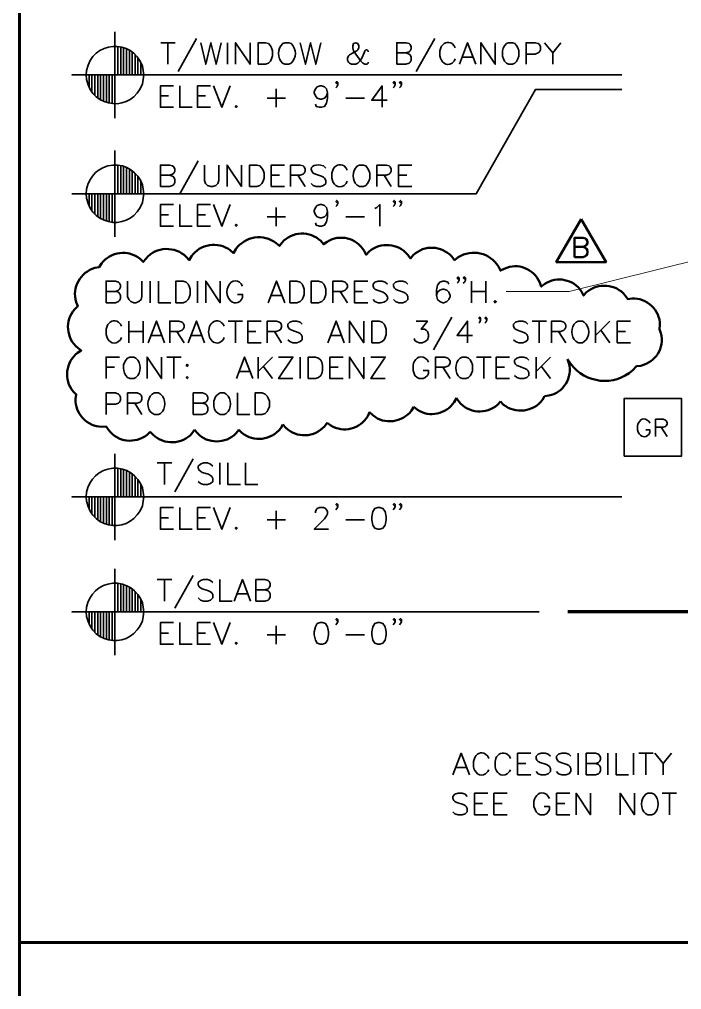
# Model space of a CAD drawing. Header units: inches. Extents: x 5 to 516, y -193 to 129.
# Drawn here: x 12.89 to 24.41, y -71.85 to -54.98 of the extents above; entities that cross this region are included whole.
import ezdxf

# ---------------------------------------------------------------- set-up
doc = ezdxf.new("R2010")
doc.units = ezdxf.units.IN
doc.header["$MEASUREMENT"] = 0
doc.layers.add('PDF4_Geometry', color=7, linetype='Continuous')

msp = doc.modelspace()

# ---------------------------------------------------------------- linework, layer by layer
at = {"layer": 'PDF4_Geometry', "lineweight": 60}
for points in [[(147.8887598, -127.2829903), (147.8887598, -37.2829831), (12.888749, -37.2829831), (12.888749, -127.2829903)], [(12.8887456, -71.0329858), (139.8887557, -71.0329858)]]:
    msp.add_lwpolyline(points, dxfattribs=at)
at = {"layer": 'PDF4_Geometry', "lineweight": 35}
for points in [[(14.5520758, -55.1996512), (14.5520758, -56.7029846)], [(15.9720791, -55.3163166), (15.6520791, -55.8896499)], [(20.1154171, -55.3163166), (19.7954171, -55.8896499)], [(14.6020839, -55.9496513), (14.6020839, -55.4529846)], [(14.6520785, -55.9496513), (14.6520785, -55.4629846)], [(14.7020866, -55.9496513), (14.7020866, -55.4729846)], [(14.7520812, -55.9496513), (14.7520812, -55.4929846)], [(15.3487474, -55.3896469), (15.5987474, -55.3896469)], [(15.4720791, -55.3896469), (15.4720791, -55.7629803)], [(16.0454163, -55.3896469), (16.132083, -55.7629803), (16.222083, -55.3896469), (16.312083, -55.7629803), (16.402083, -55.3896469)], [(16.5087545, -55.3896469), (16.5087545, -55.7629803)], [(16.6520787, -55.7629787), (16.6520787, -55.3896453), (16.9020787, -55.7629787), (16.9020787, -55.3896453)], [(17.6154213, -55.4063136), (17.5787546, -55.3896469), (17.5087546, -55.3896469), (17.4720879, -55.4063136), (17.4387546, -55.4429803)], [(17.7754104, -55.3896469), (17.8654105, -55.7629803), (17.9554105, -55.3896469), (18.0454105, -55.7629803), (18.1354105, -55.3896469)], [(18.95541, -55.5496472), (18.95541, -55.5329805), (18.9387433, -55.5129805), (18.9187433, -55.5129805), (18.9020767, -55.5329805), (18.88541, -55.5663139), (18.8487433, -55.6563139), (18.8120767, -55.7096472), (18.77541, -55.7463139), (18.7420767, -55.7629806), (18.6687433, -55.7629806), (18.63541, -55.7463139), (18.61541, -55.7296472), (18.5987433, -55.6929805), (18.5987433, -55.6563139), (18.61541, -55.6196472), (18.63541, -55.6029805), (18.7587433, -55.5329805), (18.77541, -55.5129805), (18.79541, -55.4796472), (18.79541, -55.4429805), (18.77541, -55.4063139), (18.7420767, -55.3896472), (18.70541, -55.4063139), (18.6887433, -55.4429805), (18.6887433, -55.4796472), (18.70541, -55.5329805), (18.7420767, -55.5863139), (18.8287433, -55.7096472), (18.86541, -55.7463139), (18.9020767, -55.7629806), (18.9387433, -55.7629806), (18.95541, -55.7463139), (18.95541, -55.7296472)], [(19.45541, -55.7629787), (19.45541, -55.3896453), (19.6154101, -55.3896453), (19.6687434, -55.406312), (19.6887434, -55.4229786), (19.7054101, -55.4596453), (19.7054101, -55.496312), (19.6887434, -55.5329786), (19.6687434, -55.5496453), (19.6154101, -55.566312), (19.45541, -55.566312)], [(20.2220795, -55.4796467), (20.2054128, -55.53298), (20.2054128, -55.6196467)], [(20.4720795, -55.4796467), (20.4554128, -55.44298), (20.4187462, -55.4063133)], [(20.5454166, -55.7629787), (20.68875, -55.3896453), (20.82875, -55.7629787)], [(20.9187484, -55.7629787), (20.9187484, -55.3896453), (21.1687484, -55.7629787), (21.1687484, -55.3896453)], [(21.5087457, -55.4063136), (21.472079, -55.3896469), (21.402079, -55.3896469), (21.3654124, -55.4063136), (21.3287457, -55.4429803)], [(21.7054102, -55.7629787), (21.7054102, -55.3896453), (21.8654102, -55.3896453), (21.9187436, -55.406312), (21.9387436, -55.4229786), (21.9554102, -55.4596453), (21.9554102, -55.5129786), (21.9387436, -55.5496453), (21.9187436, -55.566312), (21.8654102, -55.586312), (21.7054102, -55.586312)], [(22.0254108, -55.3896469), (22.1687441, -55.5663136), (22.1687441, -55.7629803)], [(22.3120862, -55.3896469), (22.1687528, -55.5663136)], [(14.8020758, -55.9496513), (14.8020758, -55.5196513)], [(14.8520839, -55.9496513), (14.8520839, -55.5496513)], [(14.9020785, -55.9496513), (14.9020785, -55.5929846)], [(14.9520867, -55.9496513), (14.9520867, -55.6496513)], [(19.6154171, -55.5663166), (19.6687504, -55.5863166), (19.6887504, -55.6029833), (19.7054171, -55.6396499), (19.7054171, -55.6929833), (19.6887504, -55.7296499), (19.6687504, -55.7463166), (19.6154171, -55.7629833), (19.4554171, -55.7629833)], [(20.5987478, -55.6396469), (20.7754145, -55.6396469)], [(15.0020812, -55.9496513), (15.0020812, -55.7329846)], [(15.0287425, -55.796318), (15.0454091, -55.8729846), (15.0520758, -55.9496513), (15.0454091, -56.0296513), (15.0287425, -56.106318)], [(17.5087546, -55.7629803), (17.5787546, -55.7629803), (17.6154213, -55.7463136)], [(20.4187462, -55.7463133), (20.4554128, -55.7096467), (20.4720795, -55.67298)], [(21.402079, -55.7629803), (21.472079, -55.7629803), (21.5087457, -55.7463136)], [(23.3720762, -55.9496513), (13.8020757, -55.9496513), (15.3020758, -55.9496513)], [(14.0587425, -56.0296513), (14.0520757, -55.9496513), (14.0587425, -55.8729846)], [(14.0520757, -55.9496513), (14.0520757, -55.946318)], [(14.1020839, -55.9496513), (14.1020839, -56.1696513)], [(14.1520785, -55.9496513), (14.1520785, -56.2529847)], [(14.2020866, -55.9496513), (14.2020866, -56.3096513)], [(14.2520812, -55.9496513), (14.2520812, -56.3529847)], [(14.3020758, -55.9496513), (14.3020758, -56.3829847)], [(14.3520839, -55.9496513), (14.3520839, -56.4096513)], [(14.4020785, -55.9496513), (14.4020785, -56.4296513)], [(14.4520866, -55.9496513), (14.4520866, -56.4396513)], [(14.5020812, -55.9496513), (14.5020812, -56.4496513)], [(15.0520758, -55.9496513), (15.0520758, -55.946318)], [(15.5720878, -56.5129787), (15.3420878, -56.5129787), (15.3420878, -56.1396453), (15.5720878, -56.1396453)], [(15.6787442, -56.139647), (15.6787442, -56.5129803), (15.8954108, -56.5129803)], [(16.215412, -56.5129787), (15.9854119, -56.5129787), (15.9854119, -56.1396453), (16.215412, -56.1396453)], [(16.2687507, -56.139647), (16.4120841, -56.5129803), (16.5554174, -56.139647)], [(18.2520815, -56.2629787), (18.2354148, -56.316312), (18.1987482, -56.3529787), (18.1454148, -56.3696454), (18.1254148, -56.3696454), (18.0720815, -56.3529787), (18.0387481, -56.316312), (18.0187481, -56.2629787), (18.0187481, -56.246312), (18.0387481, -56.1929787), (18.0720815, -56.156312), (18.1254148, -56.1396453), (18.1454148, -56.1396453), (18.1987482, -56.156312), (18.2354148, -56.1929787), (18.2520815, -56.2629787), (18.2520815, -56.3529787), (18.2354148, -56.4429787), (18.1987482, -56.496312), (18.1454148, -56.5129787), (18.1087481, -56.5129787), (18.0554148, -56.496312), (18.0387481, -56.4596454)], [(18.4287444, -56.0863158), (18.4120777, -56.1029825), (18.395411, -56.0863158), (18.4120777, -56.0663158), (18.4287444, -56.0863158), (18.4287444, -56.1196491), (18.4120777, -56.1563158), (18.395411, -56.1729825)], [(19.1987504, -56.5129803), (19.1987504, -56.139647), (19.0187504, -56.389647), (19.2887504, -56.389647)], [(19.4287445, -56.0863158), (19.4120778, -56.1029825), (19.3954111, -56.0863158), (19.4120778, -56.0663158), (19.4287445, -56.0863158), (19.4287445, -56.1196491), (19.4120778, -56.1563158), (19.3954111, -56.1729825)], [(19.5387434, -56.0863158), (19.5187434, -56.1029825), (19.5020767, -56.0863158), (19.5187434, -56.0663158), (19.5387434, -56.0863158), (19.5387434, -56.1196491), (19.5187434, -56.1563158), (19.5020767, -56.1729825)], [(23.372077, -56.2029811), (21.8720769, -56.2029811), (20.8387436, -58.0163146), (13.8020765, -58.0163146)], [(15.3420878, -56.3163166), (15.4820878, -56.3163166)], [(15.9854119, -56.3163166), (16.1254119, -56.3163166)], [(17.3587437, -56.1929781), (17.3587437, -56.5129782)], [(17.1987502, -56.3529852), (17.5187503, -56.3529852)], [(18.5720821, -56.3529852), (18.8954154, -56.3529852)], [(14.5520758, -57.2663154), (14.5520758, -58.7663155)], [(14.6020839, -58.0163154), (14.6020839, -57.5163154)], [(15.3420878, -57.8896471), (15.3420878, -57.5163138), (15.5020878, -57.5163138), (15.5554211, -57.5329804), (15.5754211, -57.5496471), (15.5920878, -57.5863138), (15.5920878, -57.6229804), (15.5754211, -57.6596471), (15.5554211, -57.6763138), (15.5020878, -57.6929804), (15.3420878, -57.6929804)], [(16.0020813, -57.4429782), (15.6820813, -58.0163116)], [(16.1087436, -57.5163154), (16.1087436, -57.7829821), (16.1287437, -57.8363154), (16.162077, -57.8729821), (16.2187437, -57.8896487), (16.252077, -57.8896487), (16.3054103, -57.8729821), (16.342077, -57.8363154), (16.3587437, -57.7829821), (16.3587437, -57.5163154)], [(16.5020814, -57.8896471), (16.5020814, -57.5163138), (16.7520814, -57.8896471), (16.7520814, -57.5163138)], [(17.5020874, -57.8896471), (17.2720874, -57.8896471), (17.2720874, -57.5163138), (17.5020874, -57.5163138)], [(17.6087438, -57.8896471), (17.6087438, -57.5163138), (17.7720771, -57.5163138), (17.8254105, -57.5329804), (17.8420771, -57.5496471), (17.8587438, -57.5863138), (17.8587438, -57.6229804), (17.8420771, -57.6596471), (17.8254105, -57.6763138), (17.7720771, -57.6929804), (17.6087438, -57.6929804)], [(18.2187427, -57.5696465), (18.1820761, -57.5329799), (18.1287427, -57.5163132)], [(18.9154127, -57.532982), (18.878746, -57.5163154), (18.8054127, -57.5163154), (18.7720794, -57.532982), (18.7354127, -57.5696487)], [(19.1087439, -57.8896471), (19.1087439, -57.5163138), (19.2720772, -57.5163138), (19.3254106, -57.5329804), (19.3420772, -57.5496471), (19.3587439, -57.5863138), (19.3587439, -57.6229804), (19.3420772, -57.6596471), (19.3254106, -57.6763138), (19.2720772, -57.6929804), (19.1087439, -57.6929804)], [(19.7187456, -57.8896471), (19.4854122, -57.8896471), (19.4854122, -57.5163138), (19.7187456, -57.5163138)], [(14.6520785, -58.0163154), (14.6520785, -57.5263154)], [(14.7020866, -58.0163154), (14.7020866, -57.5396487)], [(14.7520812, -58.0163154), (14.7520812, -57.5563154)], [(14.8020758, -58.0163154), (14.8020758, -57.5829821)], [(14.8520839, -58.0163154), (14.8520839, -57.6163154)], [(14.9020785, -58.0163154), (14.9020785, -57.6596487)], [(18.002076, -57.6596466), (18.0387427, -57.6763132), (18.1454094, -57.7129799), (18.1820761, -57.7296466), (18.1987427, -57.7463132), (18.2187427, -57.7829799), (18.2187427, -57.8363132), (18.1820761, -57.8729799), (18.1287427, -57.8896466), (18.0554094, -57.8896466), (18.002076, -57.8729799), (17.9687427, -57.8363132)], [(14.9520867, -58.0163154), (14.9520867, -57.7163154)], [(15.0020812, -58.0163154), (15.0020812, -57.7963154)], [(15.5020813, -57.6929783), (15.5554146, -57.7129783), (15.5754146, -57.7296449), (15.5920813, -57.7663116), (15.5920813, -57.8196449), (15.5754146, -57.8563116), (15.5554146, -57.8729783), (15.5020813, -57.8896449), (15.3420813, -57.8896449)], [(17.2720874, -57.6929783), (17.4154207, -57.6929783)], [(17.7354121, -57.6929783), (17.8587454, -57.8896449)], [(18.5387547, -57.8729818), (18.5754214, -57.8363151), (18.592088, -57.7996485)], [(19.2354122, -57.6929783), (19.3587455, -57.8896449)], [(19.4854122, -57.6929783), (19.6287456, -57.6929783)], [(13.8020757, -58.0163154), (15.3020758, -58.0163154)], [(14.0520757, -58.0163154), (14.0520757, -58.0129821)], [(14.1020839, -58.0163154), (14.1020839, -58.2329821)], [(14.1520785, -58.0163154), (14.1520785, -58.3163154)], [(14.2020866, -58.0163154), (14.2020866, -58.3729821)], [(14.2520812, -58.0163154), (14.2520812, -58.4163155)], [(14.3020758, -58.0163154), (14.3020758, -58.4496488)], [(14.3520839, -58.0163154), (14.3520839, -58.4729821)], [(14.4020785, -58.0163154), (14.4020785, -58.4929821)], [(14.4520866, -58.0163154), (14.4520866, -58.5063155)], [(14.5020812, -58.0163154), (14.5020812, -58.5129821)], [(15.0520758, -58.0163154), (15.0520758, -58.0129821)], [(18.8054127, -57.8896487), (18.878746, -57.8896487), (18.9154127, -57.8729821)], [(18.4287444, -58.1496501), (18.4120777, -58.1663168), (18.395411, -58.1496501), (18.4120777, -58.1329835), (18.4287444, -58.1496501), (18.4287444, -58.1863168), (18.4120777, -58.2196501), (18.395411, -58.2396501)], [(19.4287445, -58.1496501), (19.4120778, -58.1663168), (19.3954111, -58.1496501), (19.4120778, -58.1329835), (19.4287445, -58.1496501), (19.4287445, -58.1863168), (19.4120778, -58.2196501), (19.3954111, -58.2396501)], [(19.5387434, -58.1496501), (19.5187434, -58.1663168), (19.5020767, -58.1496501), (19.5187434, -58.1329835), (19.5387434, -58.1496501), (19.5387434, -58.1863168), (19.5187434, -58.2196501), (19.5020767, -58.2396501)], [(15.5720878, -58.5796496), (15.3420878, -58.5796496), (15.3420878, -58.2029829), (15.5720878, -58.2029829)], [(15.6787442, -58.2029813), (15.6787442, -58.579648), (15.8954108, -58.579648)], [(16.215412, -58.5796496), (15.9854119, -58.5796496), (15.9854119, -58.2029829), (16.215412, -58.2029829)], [(16.2687507, -58.2029813), (16.4120841, -58.579648), (16.5554174, -58.2029813)], [(17.3587437, -58.2563125), (17.3587437, -58.5796458)], [(18.2520815, -58.326313), (18.2354148, -58.3829797), (18.1987482, -58.416313), (18.1454148, -58.436313), (18.1254148, -58.436313), (18.0720815, -58.416313), (18.0387481, -58.3829797), (18.0187481, -58.326313), (18.0187481, -58.3096463), (18.0387481, -58.256313), (18.0720815, -58.2196463), (18.1254148, -58.2029797), (18.1454148, -58.2029797), (18.1987482, -58.2196463), (18.2354148, -58.256313), (18.2520815, -58.326313), (18.2520815, -58.416313), (18.2354148, -58.506313), (18.1987482, -58.5596464), (18.1454148, -58.5796464), (18.1087481, -58.5796464), (18.0554148, -58.5596464), (18.0387481, -58.5229797)], [(19.0720821, -58.2729818), (19.1087488, -58.2563152), (19.1620821, -58.2029818), (19.1620821, -58.5796485)], [(15.3420878, -58.3829808), (15.4820878, -58.3829808)], [(15.9854119, -58.3829808), (16.1254119, -58.3829808)], [(17.1987502, -58.4163127), (17.5187503, -58.4163127)], [(18.5720821, -58.4163127), (18.8954154, -58.4163127)], [(14.3987554, -59.9096465), (14.3987554, -59.5329798), (14.5587555, -59.5329798), (14.6120888, -59.5529798), (14.6287555, -59.5696464), (14.6487555, -59.6063131), (14.6487555, -59.6396464), (14.6287555, -59.6763131), (14.6120888, -59.6929798), (14.5587555, -59.7129798), (14.3987554, -59.7129798)], [(14.7720872, -59.5329849), (14.7720872, -59.8029849), (14.7920872, -59.8563183), (14.8254205, -59.8896516), (14.8787539, -59.9096516), (14.9154205, -59.9096516), (14.9687539, -59.8896516), (15.0054205, -59.8563183), (15.0220872, -59.8029849), (15.0220872, -59.5329849)], [(15.1654113, -59.5329849), (15.1654113, -59.9096516)], [(15.308749, -59.5329849), (15.308749, -59.9096516), (15.5220824, -59.9096516)], [(15.9887485, -59.5329849), (15.9887485, -59.9096516)], [(16.1320862, -59.9096465), (16.1320862, -59.5329798), (16.3820862, -59.9096465), (16.3820862, -59.5329798)], [(17.2187427, -59.9096465), (17.362076, -59.5329798), (17.5054093, -59.9096465)], [(18.345411, -59.9096465), (18.345411, -59.5329798), (18.5054111, -59.5329798), (18.5587444, -59.5529798), (18.5754111, -59.5696464), (18.5954111, -59.6063131), (18.5954111, -59.6396464), (18.5754111, -59.6763131), (18.5587444, -59.6929798), (18.5054111, -59.7129798), (18.345411, -59.7129798)], [(18.9520761, -59.9096465), (18.7187428, -59.9096465), (18.7187428, -59.5329798), (18.9520761, -59.5329798)], [(19.2920799, -59.5863161), (19.2554133, -59.5529828), (19.2020799, -59.5329828), (19.1320799, -59.5329828), (19.0754133, -59.5529828), (19.0420799, -59.5863161), (19.0420799, -59.6229828), (19.0587466, -59.6596494), (19.0754133, -59.6763161), (19.1120799, -59.6929828), (19.2187466, -59.7296494)], [(19.6487559, -59.5863161), (19.6120892, -59.5529828), (19.5587559, -59.5329828), (19.4887559, -59.5329828), (19.4354225, -59.5529828), (19.3987558, -59.5863161), (19.3987558, -59.6229828), (19.4154225, -59.6596494), (19.4354225, -59.6763161), (19.4687559, -59.6929828), (19.5754225, -59.7296494), (19.6120892, -59.7496494), (19.6320892, -59.7663161), (19.6487559, -59.8029828), (19.6487559, -59.8563161), (19.6120892, -59.8896494), (19.5587559, -59.9096494), (19.4887559, -59.9096494), (19.4354225, -59.8896494), (19.3987558, -59.8563161)], [(20.3620806, -59.5863161), (20.3454139, -59.5529828), (20.2920806, -59.5329828), (20.2554139, -59.5329828), (20.2020806, -59.5529828), (20.1654139, -59.6063161), (20.1487472, -59.6929828), (20.1487472, -59.7829828), (20.1654139, -59.8563161), (20.2020806, -59.8896494), (20.2554139, -59.9096494), (20.2720806, -59.9096494), (20.3254139, -59.8896494), (20.3620806, -59.8563161), (20.3820806, -59.8029828), (20.3820806, -59.7829828), (20.3620806, -59.7296494), (20.3254139, -59.6929828), (20.2720806, -59.6763161), (20.2554139, -59.6763161), (20.2020806, -59.6929828), (20.1654139, -59.7296494), (20.1487472, -59.7829828)], [(20.54208, -59.479647), (20.52208, -59.499647), (20.5054134, -59.479647), (20.52208, -59.4629803), (20.54208, -59.479647), (20.54208, -59.5163136), (20.52208, -59.5529803), (20.5054134, -59.569647)], [(20.6487559, -59.479647), (20.6320893, -59.499647), (20.6120893, -59.479647), (20.6320893, -59.4629803), (20.6487559, -59.479647), (20.6487559, -59.5163136), (20.6320893, -59.5529803), (20.6120893, -59.569647)], [(20.7554183, -59.5329849), (20.7554183, -59.9096516)], [(21.0054183, -59.5329849), (21.0054183, -59.9096516)], [(14.558749, -59.7129844), (14.6120823, -59.7296511), (14.628749, -59.7496511), (14.648749, -59.7829844), (14.648749, -59.8363177), (14.628749, -59.8729844), (14.6120823, -59.8896511), (14.558749, -59.9096511), (14.3987489, -59.9096511)], [(16.7554207, -59.8563112), (16.7720873, -59.8196446), (16.7720873, -59.7663112), (16.6854207, -59.7663112)], [(17.2720874, -59.7829849), (17.4520874, -59.7829849)], [(18.4687428, -59.7129844), (18.5954094, -59.9096511)], [(18.7187428, -59.7129844), (18.8620761, -59.7129844)], [(19.1320799, -59.9096494), (19.0754133, -59.8896494), (19.0420799, -59.8563161)], [(20.7554183, -59.7129844), (21.0054183, -59.7129844)], [(20.4154117, -60.1596465), (20.0954117, -60.7296465)], [(20.9154118, -60.1763159), (20.8987451, -60.1929825), (20.8820784, -60.1763159), (20.8987451, -60.1596492), (20.9154118, -60.1763159), (20.9154118, -60.2129825), (20.8987451, -60.2496492), (20.8820784, -60.2663159)], [(21.0220877, -60.1763159), (21.005421, -60.1929825), (20.9887543, -60.1763159), (21.005421, -60.1596492), (21.0220877, -60.1763159), (21.0220877, -60.2129825), (21.005421, -60.2496492), (20.9887543, -60.2663159)], [(14.4154113, -60.3196468), (14.3987446, -60.3729801), (14.3987446, -60.4629801)], [(14.6654113, -60.3196468), (14.6487446, -60.2829801), (14.6120779, -60.2496468)], [(14.7920796, -60.229647), (14.7920796, -60.6063137)], [(15.0420796, -60.229647), (15.0420796, -60.6063137)], [(15.1287495, -60.6063154), (15.2720829, -60.2296487), (15.4154162, -60.6063154)], [(15.5054179, -60.6063154), (15.5054179, -60.2296487), (15.6654179, -60.2296487), (15.7187512, -60.2496487), (15.7387512, -60.2663153), (15.7554179, -60.302982), (15.7554179, -60.3363153), (15.7387512, -60.372982), (15.7187512, -60.3896487), (15.6654179, -60.4096487), (15.5054179, -60.4096487)], [(15.8254184, -60.6063154), (15.9687518, -60.2296487), (16.1120851, -60.6063154)], [(16.5220873, -60.229647), (16.7720873, -60.229647)], [(16.6487556, -60.229647), (16.6487556, -60.6063137)], [(17.0954136, -60.6063154), (16.8620803, -60.6063154), (16.8620803, -60.2296487), (17.0954136, -60.2296487)], [(17.2020868, -60.6063154), (17.2020868, -60.2296487), (17.3620868, -60.2296487), (17.4154202, -60.2496487), (17.4354202, -60.2663153), (17.4520869, -60.302982), (17.4520869, -60.3363153), (17.4354202, -60.372982), (17.4154202, -60.3896487), (17.3620868, -60.4096487), (17.2020868, -60.4096487)], [(17.8087492, -60.282985), (17.7720825, -60.2496516), (17.7187492, -60.2296516), (17.6487492, -60.2296516), (17.5954159, -60.2496516), (17.5587492, -60.282985), (17.5587492, -60.3196517), (17.5754159, -60.3563183), (17.5954159, -60.372985), (17.6320825, -60.3896517), (17.7387492, -60.4263183), (17.7720825, -60.442985), (17.7920825, -60.462985), (17.8087492, -60.4996517), (17.8087492, -60.552985), (17.7720825, -60.5863183), (17.7187492, -60.6063183), (17.6487492, -60.6063183), (17.5954159, -60.5863183), (17.5587492, -60.552985)], [(18.2554181, -60.6063154), (18.3987514, -60.2296487), (18.5420848, -60.6063154)], [(18.6320864, -60.6063154), (18.6320864, -60.2296487), (18.8820864, -60.6063154), (18.8820864, -60.2296487)], [(19.79208, -60.229647), (19.9887467, -60.229647), (19.88208, -60.3729804), (19.9354133, -60.3729804), (19.9687467, -60.389647), (19.9887467, -60.409647), (20.0054133, -60.4629804), (20.0054133, -60.4996471), (19.9887467, -60.5529804), (19.95208, -60.5863137), (19.8987467, -60.6063137), (19.8454133, -60.6063137), (19.79208, -60.5863137), (19.77208, -60.5696471), (19.7554133, -60.5329804)], [(20.6854177, -60.6063137), (20.6854177, -60.229647), (20.5054177, -60.4796471), (20.7720844, -60.4796471)], [(21.738749, -60.282985), (21.7020823, -60.2496516), (21.648749, -60.2296516), (21.578749, -60.2296516), (21.5220823, -60.2496516), (21.488749, -60.282985), (21.488749, -60.3196517), (21.5054156, -60.3563183), (21.5220823, -60.372985), (21.558749, -60.3896517), (21.6654156, -60.4263183), (21.7020823, -60.442985), (21.718749, -60.462985), (21.738749, -60.4996517), (21.738749, -60.552985), (21.7020823, -60.5863183), (21.648749, -60.6063183), (21.578749, -60.6063183), (21.5220823, -60.5863183), (21.488749, -60.552985)], [(21.8087495, -60.229647), (22.0587496, -60.229647)], [(21.9354178, -60.229647), (21.9354178, -60.6063137)], [(22.1487561, -60.6063154), (22.1487561, -60.2296487), (22.3087561, -60.2296487), (22.3620894, -60.2496487), (22.3820894, -60.2663153), (22.3987561, -60.302982), (22.3987561, -60.3363153), (22.3820894, -60.372982), (22.3620894, -60.3896487), (22.3087561, -60.4096487), (22.1487561, -60.4096487)], [(22.7187474, -60.249647), (22.6854141, -60.229647), (22.6120808, -60.229647), (22.5787474, -60.249647), (22.5420808, -60.2829804)], [(22.9154119, -60.229647), (22.9154119, -60.6063137)], [(23.165412, -60.229647), (22.9154119, -60.4796471)], [(23.5220803, -60.6063154), (23.2920803, -60.6063154), (23.2920803, -60.2296487), (23.5220803, -60.2296487)], [(14.6120779, -60.5863135), (14.6487446, -60.5529801), (14.6654113, -60.5163135)], [(14.7920796, -60.4096465), (15.0420796, -60.4096465)], [(15.1854173, -60.4796471), (15.362084, -60.4796471)], [(15.6287496, -60.4096465), (15.7554163, -60.6063132)], [(15.8820862, -60.4796471), (16.0587529, -60.4796471)], [(16.8620803, -60.4096465), (17.0054136, -60.4096465)], [(17.3254186, -60.4096465), (17.4520852, -60.6063132)], [(18.3087493, -60.4796471), (18.4887493, -60.4796471)], [(22.2720878, -60.4096465), (22.3987545, -60.6063132)], [(23.0054185, -60.3896473), (23.1654185, -60.606314)], [(23.2920803, -60.4096465), (23.4354136, -60.4096465)], [(22.6120808, -60.6063137), (22.6854141, -60.6063137), (22.7187474, -60.5863137)], [(14.3987554, -61.2296471), (14.3987554, -60.8563137), (14.6287555, -60.8563137)], [(14.9154156, -60.872982), (14.878749, -60.8563154), (14.808749, -60.8563154), (14.7720823, -60.872982), (14.738749, -60.9096487)], [(15.1120802, -61.2296471), (15.1120802, -60.8563137), (15.3620802, -61.2296471), (15.3620802, -60.8563137)], [(15.4520867, -60.8563154), (15.7020867, -60.8563154)], [(15.5754184, -60.8563154), (15.5754184, -61.2296487)], [(16.6654114, -61.2296471), (16.8087448, -60.8563137), (16.9520781, -61.2296471)], [(17.0420798, -60.8563154), (17.0420798, -61.2296487)], [(17.2920798, -60.8563154), (17.0420798, -61.1063154)], [(17.6487557, -61.2296471), (17.3987557, -61.2296471), (17.6487557, -60.8563137), (17.3987557, -60.8563137)], [(17.7720874, -60.8563154), (17.7720874, -61.2296487)], [(18.5220799, -61.2296471), (18.2920799, -61.2296471), (18.2920799, -60.8563137), (18.5220799, -60.8563137)], [(18.6320864, -61.2296471), (18.6320864, -60.8563137), (18.8820864, -61.2296471), (18.8820864, -60.8563137)], [(19.2554182, -61.2296471), (19.0054181, -61.2296471), (19.2554182, -60.8563137), (19.0054181, -60.8563137)], [(20.0054182, -60.9429785), (19.9887516, -60.9096452), (19.9520849, -60.8729785)], [(20.1320865, -61.2296471), (20.1320865, -60.8563137), (20.2920865, -60.8563137), (20.3454199, -60.8729804), (20.3620865, -60.8896471), (20.3820865, -60.9263138), (20.3820865, -60.9629804), (20.3620865, -60.9996471), (20.3454199, -61.0163138), (20.2920865, -61.0329804), (20.1320865, -61.0329804)], [(20.7020779, -60.872982), (20.6654112, -60.8563154), (20.5954112, -60.8563154), (20.5587445, -60.872982), (20.5220779, -60.9096487)], [(20.8454112, -60.8563154), (21.0954113, -60.8563154)], [(20.968743, -60.8563154), (20.968743, -61.2296487)], [(21.4154178, -61.2296471), (21.1854178, -61.2296471), (21.1854178, -60.8563137), (21.4154178, -60.8563137)], [(21.7554184, -60.9096465), (21.7187517, -60.8729799), (21.6654184, -60.8563132), (21.5954184, -60.8563132), (21.542085, -60.8729799), (21.5054183, -60.9096465), (21.5054183, -60.9429799), (21.522085, -60.9796466), (21.542085, -60.9996466), (21.5787517, -61.0163132), (21.6854184, -61.0529799), (21.7187517, -61.0696466), (21.7387517, -61.0863132), (21.7554184, -61.1229799), (21.7554184, -61.1763132), (21.7187517, -61.2129799), (21.6654184, -61.2296466), (21.5954184, -61.2296466), (21.542085, -61.2129799), (21.5054183, -61.1763132)], [(21.8820867, -60.8563154), (21.8820867, -61.2296487)], [(22.1320867, -60.8563154), (21.8820867, -61.1063154)], [(14.3987554, -61.032985), (14.5420888, -61.032985)], [(17.1320863, -61.0163157), (17.2920863, -61.229649)], [(18.2920799, -61.032985), (18.4354132, -61.032985)], [(19.7387515, -60.9996452), (19.7387515, -61.0863119), (19.7554182, -61.1396452), (19.7720849, -61.1763119), (19.8087515, -61.2129785), (19.8454182, -61.2296452), (19.9154182, -61.2296452), (19.9520849, -61.2129785), (19.9887516, -61.1763119), (20.0054182, -61.1396452), (20.0054182, -61.0863119), (19.9154182, -61.0863119)], [(20.2554182, -61.032985), (20.3820849, -61.2296517)], [(21.1854178, -61.032985), (21.3287511, -61.032985)], [(21.968743, -61.0163157), (22.1320764, -61.229649)], [(14.808749, -61.2296487), (14.878749, -61.2296487), (14.9154156, -61.2129821)], [(16.7187426, -61.1063154), (16.8987426, -61.1063154)], [(20.5954112, -61.2296487), (20.6654112, -61.2296487), (20.7020779, -61.2129821)], [(14.3987554, -61.8563155), (14.3987554, -61.4796488), (14.5587555, -61.4796488), (14.6120888, -61.4996488), (14.6287555, -61.5163154), (14.6487555, -61.5529821), (14.6487555, -61.6063154), (14.6287555, -61.6396488), (14.6120888, -61.6596488), (14.5587555, -61.6763154), (14.3987554, -61.6763154)], [(14.7720872, -61.8563155), (14.7720872, -61.4796488), (14.9354205, -61.4796488), (14.9887539, -61.4996488), (15.0054205, -61.5163154), (15.0220872, -61.5529821), (15.0220872, -61.5863154), (15.0054205, -61.6229821), (14.9887539, -61.6396488), (14.9354205, -61.6596488), (14.7720872, -61.6596488)], [(15.3454151, -61.4996471), (15.3087485, -61.4796471), (15.2387485, -61.4796471), (15.2020818, -61.4996471), (15.1654151, -61.5329805)], [(15.9154114, -61.8563155), (15.9154114, -61.4796488), (16.0754114, -61.4796488), (16.1320781, -61.4996488), (16.1487447, -61.5163154), (16.1654114, -61.5529821), (16.1654114, -61.5863154), (16.1487447, -61.6229821), (16.1320781, -61.6396488), (16.0754114, -61.6596488), (15.9154114, -61.6596488)], [(16.4887529, -61.4996471), (16.4520862, -61.4796471), (16.3820862, -61.4796471), (16.3454196, -61.4996471), (16.3087529, -61.5329805)], [(16.6854174, -61.4796471), (16.6854174, -61.8563138), (16.8987508, -61.8563138)], [(14.8987555, -61.6596466), (15.0220888, -61.8563133)], [(16.0754185, -61.6596466), (16.1320851, -61.6763133), (16.1487518, -61.6963133), (16.1654185, -61.7296466), (16.1654185, -61.7829799), (16.1487518, -61.8196466), (16.1320851, -61.8363133), (16.0754185, -61.8563133), (15.9154184, -61.8563133)], [(15.2387485, -61.8563138), (15.3087485, -61.8563138), (15.3454151, -61.8363138)], [(16.3820862, -61.8563138), (16.4520862, -61.8563138), (16.4887529, -61.8363138)], [(23.6454109, -62.0496461), (23.6454109, -62.1196461), (23.6587443, -62.1629794)], [(23.8587443, -62.0063128), (23.8454109, -61.9763128), (23.8154109, -61.9496461)], [(23.958747, -62.2363136), (23.958747, -61.9363136), (24.088747, -61.9363136), (24.1320803, -61.9496469), (24.1454137, -61.9629802), (24.158747, -61.9929802), (24.158747, -62.0196469), (24.1454137, -62.0496469), (24.1320803, -62.0629802), (24.088747, -62.0763136), (23.958747, -62.0763136)], [(23.8454109, -62.1929794), (23.8587443, -62.1629794), (23.8587443, -62.1196461), (23.7887443, -62.1196461)], [(24.0587497, -62.0763133), (24.1587497, -62.2363133)], [(14.5520758, -62.536315), (14.5520758, -64.0363151)], [(15.288743, -62.6963153), (15.5387431, -62.6963153)], [(15.4120883, -62.6963153), (15.4120883, -63.072982)], [(15.9120884, -62.6263147), (15.5920883, -63.1963148)], [(16.2520813, -62.7496464), (16.2154147, -62.7163131), (16.1620813, -62.6963131), (16.0920813, -62.6963131), (16.038748, -62.7163131), (16.0020813, -62.7496464), (16.0020813, -62.7863131), (16.018748, -62.8229798), (16.038748, -62.8396464), (16.0720813, -62.8596464), (16.178748, -62.8929798), (16.2154147, -62.9129798), (16.2354147, -62.9296464), (16.2520813, -62.9663131), (16.2520813, -63.0196464), (16.2154147, -63.0529798), (16.1620813, -63.0729798), (16.0920813, -63.0729798), (16.038748, -63.0529798), (16.0020813, -63.0196464)], [(16.375413, -62.6963153), (16.375413, -63.072982)], [(16.5187507, -62.6963153), (16.5187507, -63.072982), (16.7354174, -63.072982)], [(16.8220819, -62.6963153), (16.8220819, -63.072982), (17.0387486, -63.072982)], [(14.6020839, -63.286315), (14.6020839, -62.786315)], [(14.6520785, -63.286315), (14.6520785, -62.796315)], [(14.7020866, -63.286315), (14.7020866, -62.8096483)], [(14.7520812, -63.286315), (14.7520812, -62.826315)], [(14.8020758, -63.286315), (14.8020758, -62.8529817)], [(14.8520839, -63.286315), (14.8520839, -62.886315)], [(14.9020785, -63.286315), (14.9020785, -62.9296483)], [(14.9520867, -63.286315), (14.9520867, -62.986315)], [(15.0020812, -63.286315), (15.0020812, -63.066315)], [(23.3720762, -63.286315), (13.8020757, -63.286315), (15.3020758, -63.286315)], [(14.0520757, -63.286315), (14.0520757, -63.2829817)], [(14.1020839, -63.286315), (14.1020839, -63.5029817)], [(14.1520785, -63.286315), (14.1520785, -63.5863151)], [(14.2020866, -63.286315), (14.2020866, -63.6429817)], [(14.2520812, -63.286315), (14.2520812, -63.6863151)], [(14.3020758, -63.286315), (14.3020758, -63.7196484)], [(14.3520839, -63.286315), (14.3520839, -63.7429817)], [(14.4020785, -63.286315), (14.4020785, -63.7629817)], [(14.4520866, -63.286315), (14.4520866, -63.7763151)], [(14.5020812, -63.286315), (14.5020812, -63.7829817)], [(15.0520758, -63.286315), (15.0520758, -63.2829817)], [(18.4287444, -63.4196497), (18.4120777, -63.4363164), (18.395411, -63.4196497), (18.4120777, -63.4029831), (18.4287444, -63.4196497), (18.4287444, -63.4563164), (18.4120777, -63.4896497), (18.395411, -63.5096497)], [(19.4287445, -63.4196497), (19.4120778, -63.4363164), (19.3954111, -63.4196497), (19.4120778, -63.4029831), (19.4287445, -63.4196497), (19.4287445, -63.4563164), (19.4120778, -63.4896497), (19.3954111, -63.5096497)], [(19.5387434, -63.4196497), (19.5187434, -63.4363164), (19.5020767, -63.4196497), (19.5187434, -63.4029831), (19.5387434, -63.4196497), (19.5387434, -63.4563164), (19.5187434, -63.4896497), (19.5020767, -63.5096497)], [(15.5720878, -63.8496492), (15.3420878, -63.8496492), (15.3420878, -63.4729825), (15.5720878, -63.4729825)], [(15.6787442, -63.4729809), (15.6787442, -63.8496476), (15.8954108, -63.8496476)], [(16.215412, -63.8496492), (15.9854119, -63.8496492), (15.9854119, -63.4729825), (16.215412, -63.4729825)], [(16.2687507, -63.4729809), (16.4120841, -63.8496476), (16.5554174, -63.4729809)], [(17.3587437, -63.5263121), (17.3587437, -63.8496454)], [(18.0387433, -63.5629806), (18.0387433, -63.5429806), (18.0554099, -63.5096473), (18.0720766, -63.4896473), (18.1087433, -63.4729806), (18.1787433, -63.4729806), (18.2154099, -63.4896473), (18.2354099, -63.5096473), (18.2520766, -63.5429806), (18.2520766, -63.5796473), (18.2354099, -63.616314), (18.1987433, -63.6696473), (18.0187433, -63.8496473), (18.2687433, -63.8496473)], [(15.3420878, -63.6529804), (15.4820878, -63.6529804)], [(15.9854119, -63.6529804), (16.1254119, -63.6529804)], [(17.1987502, -63.6863191), (17.5187503, -63.6863191)], [(18.5720821, -63.6863191), (18.8954154, -63.6863191)], [(14.5520758, -64.5363151), (14.5520758, -66.0363152)], [(15.288743, -64.722981), (15.5387431, -64.722981)], [(15.4120883, -64.722981), (15.4120883, -65.0996477)], [(15.9120884, -64.6529804), (15.5920883, -65.2229805)], [(16.2520813, -64.7763122), (16.2154147, -64.7396455), (16.1620813, -64.7229788), (16.0920813, -64.7229788), (16.038748, -64.7396455), (16.0020813, -64.7763122), (16.0020813, -64.8129788), (16.018748, -64.8496455), (16.038748, -64.8663122), (16.0720813, -64.8829788), (16.178748, -64.9196455), (16.2154147, -64.9363122), (16.2354147, -64.9563122), (16.2520813, -64.9896455), (16.2520813, -65.0429789), (16.2154147, -65.0796455), (16.1620813, -65.0996455), (16.0920813, -65.0996455), (16.038748, -65.0796455), (16.0020813, -65.0429789)], [(16.375413, -64.722981), (16.375413, -65.0996477), (16.5920797, -65.0996477)], [(16.6254131, -65.0996493), (16.7687464, -64.7229826), (16.9120798, -65.0996493)], [(17.0020814, -65.0996493), (17.0020814, -64.7229826), (17.1620814, -64.7229826), (17.2154147, -64.7396493), (17.2354147, -64.7596493), (17.2520814, -64.7929826), (17.2520814, -64.8296493), (17.2354147, -64.866316), (17.2154147, -64.8829826), (17.1620814, -64.9029826), (17.0020814, -64.9029826)], [(14.6020839, -65.2863152), (14.6020839, -64.7896485)], [(14.6520785, -65.2863152), (14.6520785, -64.7963152)], [(14.7020866, -65.2863152), (14.7020866, -64.8096485)], [(14.7520812, -65.2863152), (14.7520812, -64.8263152)], [(14.8020758, -65.2863152), (14.8020758, -64.8529818)], [(14.8520839, -65.2863152), (14.8520839, -64.8863152)], [(14.9020785, -65.2863152), (14.9020785, -64.9296485)], [(17.1620885, -64.9029805), (17.2154218, -64.9196471), (17.2354218, -64.9363138), (17.2520885, -64.9729805), (17.2520885, -65.0263138), (17.2354218, -65.0629805), (17.2154218, -65.0796471), (17.1620885, -65.0996472), (17.0020884, -65.0996472)], [(14.9520867, -65.2863152), (14.9520867, -64.9863152)], [(15.0020812, -65.2863152), (15.0020812, -65.0663152)], [(16.6787442, -64.972981), (16.8587443, -64.972981)], [(15.3020758, -65.2863152), (13.8020757, -65.2863152), (21.9320761, -65.2863152)], [(14.0520757, -65.2863152), (14.0520757, -65.2829819)], [(14.1020839, -65.2863152), (14.1020839, -65.5029819)], [(14.1520785, -65.2863152), (14.1520785, -65.5863152)], [(14.2020866, -65.2863152), (14.2020866, -65.6429819)], [(14.2520812, -65.2863152), (14.2520812, -65.6863152)], [(14.3020758, -65.2863152), (14.3020758, -65.7196486)], [(14.3520839, -65.2863152), (14.3520839, -65.7429819)], [(14.4020785, -65.2863152), (14.4020785, -65.7629819)], [(14.4520866, -65.2863152), (14.4520866, -65.7763152)], [(14.5020812, -65.2863152), (14.5020812, -65.7829819)], [(15.0520758, -65.2863152), (15.0520758, -65.2829819)], [(18.4287444, -65.4196499), (18.4120777, -65.4363166), (18.395411, -65.4196499), (18.4120777, -65.4029832), (18.4287444, -65.4196499), (18.4287444, -65.4563166), (18.4120777, -65.4896499), (18.395411, -65.5096499)], [(19.4287445, -65.4196499), (19.4120778, -65.4363166), (19.3954111, -65.4196499), (19.4120778, -65.4029832), (19.4287445, -65.4196499), (19.4287445, -65.4563166), (19.4120778, -65.4896499), (19.3954111, -65.5096499)], [(19.5387434, -65.4196499), (19.5187434, -65.4363166), (19.5020767, -65.4196499), (19.5187434, -65.4029832), (19.5387434, -65.4196499), (19.5387434, -65.4563166), (19.5187434, -65.4896499), (19.5020767, -65.5096499)], [(15.5720878, -65.8496494), (15.3420878, -65.8496494), (15.3420878, -65.4729827), (15.5720878, -65.4729827)], [(15.6787442, -65.4729811), (15.6787442, -65.8496478), (15.8954108, -65.8496478)], [(16.215412, -65.8496494), (15.9854119, -65.8496494), (15.9854119, -65.4729827), (16.215412, -65.4729827)], [(16.2687507, -65.4729811), (16.4120841, -65.8496478), (16.5554174, -65.4729811)], [(17.3587437, -65.5263122), (17.3587437, -65.8496456)], [(15.3420878, -65.6529805), (15.4820878, -65.6529805)], [(15.9854119, -65.6529805), (16.1254119, -65.6529805)], [(17.1987502, -65.6863193), (17.5187503, -65.6863193)], [(18.5720821, -65.6863193), (18.8954154, -65.6863193)], [(20.4320811, -68.1163189), (20.5754145, -67.7429856), (20.7187478, -68.1163189)], [(21.0587495, -67.8329802), (21.0387495, -67.7963135), (21.0020828, -67.7596468)], [(21.7887495, -68.1163189), (21.5587495, -68.1163189), (21.5587495, -67.7429856), (21.7887495, -67.7429856)], [(22.1287501, -67.7963184), (22.0920834, -67.7596517), (22.0387501, -67.742985), (21.9687501, -67.742985), (21.9154167, -67.7596517), (21.8787501, -67.7963184), (21.8787501, -67.832985), (21.8954167, -67.8663184), (21.9154167, -67.8863184), (21.9487501, -67.902985), (22.0587501, -67.9396517), (22.0920834, -67.9563184), (22.1120834, -67.9729851), (22.1287501, -68.0096517), (22.1287501, -68.0629851), (22.0920834, -68.0996517), (22.0387501, -68.1163184), (21.9687501, -68.1163184), (21.9154167, -68.0996517), (21.8787501, -68.0629851)], [(22.4854125, -67.7963184), (22.4487458, -67.7596517), (22.3954124, -67.742985), (22.3254124, -67.742985), (22.2720791, -67.7596517), (22.2354124, -67.7963184), (22.2354124, -67.832985), (22.2520791, -67.8663184), (22.2720791, -67.8863184), (22.3087458, -67.902985), (22.4154124, -67.9396517), (22.4487458, -67.9563184), (22.4687458, -67.9729851), (22.4854125, -68.0096517), (22.4854125, -68.0629851), (22.4487458, -68.0996517), (22.3954124, -68.1163184), (22.3254124, -68.1163184), (22.2720791, -68.0996517), (22.2354124, -68.0629851)], [(22.6120808, -67.7429804), (22.6120808, -68.1163138)], [(22.7520819, -68.1163189), (22.7520819, -67.7429856), (22.9154152, -67.7429856), (22.9687485, -67.7596522), (22.9854152, -67.7796522), (23.0020819, -67.8129856), (23.0020819, -67.8496523), (22.9854152, -67.8863189), (22.9687485, -67.9029856), (22.9154152, -67.9196523), (22.7520819, -67.9196523)], [(23.1287502, -67.7429804), (23.1287502, -68.1163138)], [(23.2720879, -67.7429804), (23.2720879, -68.1163138), (23.4854212, -68.1163138)], [(23.5754191, -67.7429804), (23.5754191, -68.1163138)], [(23.665412, -67.7429804), (23.915412, -67.7429804)], [(23.7887437, -67.7429804), (23.7887437, -68.1163138)], [(23.9487508, -67.7429804), (24.0920841, -67.9196471), (24.0920841, -68.1163138)], [(24.2354126, -67.7429804), (24.0920792, -67.9196471)], [(20.8054161, -67.8329802), (20.7887494, -67.8863135), (20.7887494, -67.9729802)], [(21.5587495, -67.9196501), (21.6987495, -67.9196501)], [(22.9154119, -67.9196501), (22.9687453, -67.9396501), (22.985412, -67.9563168), (23.0020786, -67.9929834), (23.0020786, -68.0463168), (22.985412, -68.0829834), (22.9687453, -68.0996501), (22.9154119, -68.1163168), (22.7520786, -68.1163168)], [(20.4854123, -67.9929804), (20.6654123, -67.9929804)], [(21.0020828, -68.0996468), (21.0387495, -68.0629802), (21.0587495, -68.0296468)], [(21.3787479, -68.0996468), (21.4154145, -68.0629802), (21.4320812, -68.0296468)], [(20.6820811, -68.4929805), (20.6454145, -68.4563138), (20.5920811, -68.4396471), (20.5220811, -68.4396471), (20.4687478, -68.4563138), (20.4320811, -68.4929805), (20.4320811, -68.5296472), (20.4487478, -68.5629805), (20.4687478, -68.5829805), (20.5020811, -68.5996472), (20.6120811, -68.6363138), (20.6454145, -68.6529805), (20.6654145, -68.6696472), (20.6820811, -68.7063138), (20.6820811, -68.7596472), (20.6454145, -68.7963138), (20.5920811, -68.8129805), (20.5220811, -68.8129805), (20.4687478, -68.7963138), (20.4320811, -68.7596472)], [(21.0387462, -68.8129811), (20.8054129, -68.8129811), (20.8054129, -68.4396477), (21.0387462, -68.4396477)], [(21.3787528, -68.8129811), (21.1454194, -68.8129811), (21.1454194, -68.4396477), (21.3787528, -68.4396477)], [(22.1120807, -68.5296491), (22.0920807, -68.4929824), (22.0587474, -68.4563157)], [(22.4687458, -68.8129811), (22.2354124, -68.8129811), (22.2354124, -68.4396477), (22.4687458, -68.4396477)], [(22.575419, -68.8129811), (22.575419, -68.4396477), (22.825419, -68.8129811), (22.825419, -68.4396477)], [(23.3420884, -68.8129811), (23.3420884, -68.4396477), (23.5920884, -68.8129811), (23.5920884, -68.4396477)], [(23.9320857, -68.456316), (23.8954191, -68.4396493), (23.8254191, -68.4396493), (23.7887524, -68.456316), (23.7520857, -68.4929827)], [(24.0754191, -68.4396493), (24.3254191, -68.4396493)], [(24.1987508, -68.4396493), (24.1987508, -68.8129827)], [(20.8054129, -68.616319), (20.9487462, -68.616319)], [(21.1454194, -68.616319), (21.2887527, -68.616319)], [(21.8420807, -68.5829824), (21.8420807, -68.6696491), (21.8620807, -68.7229824), (21.8787474, -68.7596491), (21.915414, -68.7963157), (21.9487474, -68.8129824), (22.0220807, -68.8129824), (22.0587474, -68.7963157), (22.0920807, -68.7596491), (22.1120807, -68.7229824), (22.1120807, -68.6696491), (22.0220807, -68.6696491)], [(22.2354124, -68.616319), (22.3787458, -68.616319)], [(23.8254191, -68.8129827), (23.8954191, -68.8129827), (23.9320857, -68.796316)]]:
    msp.add_lwpolyline(points, dxfattribs=at)
for points in [[(17.0454164, -55.7629787), (17.0454164, -55.3896453), (17.1687497, -55.3896453), (17.222083, -55.406312), (17.2587497, -55.4429786), (17.2754164, -55.4796453), (17.2954164, -55.5329786), (17.2954164, -55.6196453), (17.2754164, -55.6729786), (17.2587497, -55.7096453), (17.222083, -55.746312), (17.1687497, -55.7629787)], [(16.6620884, -56.4796467), (16.6454218, -56.4963134), (16.6620884, -56.5129801), (16.6787551, -56.4963134)], [(16.8954191, -57.8896471), (16.8954191, -57.5163138), (17.0220857, -57.5163138), (17.0754191, -57.5329804), (17.1087524, -57.5696471), (17.1287524, -57.6063138), (17.1454191, -57.6596471), (17.1454191, -57.7463138), (17.1287524, -57.7996471), (17.1087524, -57.8363138), (17.0754191, -57.8729804), (17.0220857, -57.8896471)], [(16.6620884, -58.542981), (16.6454218, -58.5596477), (16.6620884, -58.5796477), (16.6787551, -58.5596477)], [(15.6120802, -59.9096465), (15.6120802, -59.5329798), (15.7387469, -59.5329798), (15.7920802, -59.5529798), (15.8254135, -59.5863131), (15.8454135, -59.6229798), (15.8620802, -59.6763131), (15.8620802, -59.7663131), (15.8454135, -59.8196465), (15.8254135, -59.8563131), (15.7920802, -59.8896465), (15.7387469, -59.9096465)], [(17.595411, -59.9096465), (17.595411, -59.5329798), (17.7187443, -59.5329798), (17.7720777, -59.5529798), (17.8087443, -59.5863131), (17.825411, -59.6229798), (17.845411, -59.6763131), (17.845411, -59.7663131), (17.825411, -59.8196465), (17.8087443, -59.8563131), (17.7720777, -59.8896465), (17.7187443, -59.9096465)], [(17.9687427, -59.9096465), (17.9687427, -59.5329798), (18.0954094, -59.5329798), (18.1487427, -59.5529798), (18.1854094, -59.5863131), (18.2020761, -59.6229798), (18.2187427, -59.6763131), (18.2187427, -59.7663131), (18.2020761, -59.8196465), (18.1854094, -59.8563131), (18.1487427, -59.8896465), (18.0954094, -59.9096465)], [(21.1654118, -59.8729779), (21.1487451, -59.8896446), (21.1654118, -59.9096446), (21.1854118, -59.8896446)], [(19.0220875, -60.6063154), (19.0220875, -60.2296487), (19.1487542, -60.2296487), (19.2020875, -60.2496487), (19.2387542, -60.282982), (19.2554209, -60.3196487), (19.2720875, -60.372982), (19.2720875, -60.462982), (19.2554209, -60.5163154), (19.2387542, -60.552982), (19.2020875, -60.5863154), (19.1487542, -60.6063154)], [(17.9154115, -61.2296471), (17.9154115, -60.8563137), (18.0420782, -60.8563137), (18.0954116, -60.8729804), (18.1320782, -60.9096471), (18.1487449, -60.9429804), (18.1654116, -60.9996471), (18.1654116, -61.0863138), (18.1487449, -61.1396471), (18.1320782, -61.1763138), (18.0954116, -61.2129804), (18.0420782, -61.2296471)], [(15.8087491, -60.9796471), (15.7920824, -60.9996471), (15.8087491, -61.0163138), (15.8254157, -60.9996471)], [(15.8087491, -61.1929785), (15.7920824, -61.2129785), (15.8087491, -61.2296452), (15.8254157, -61.2129785)], [(16.9887486, -61.8563155), (16.9887486, -61.4796488), (17.1120819, -61.4796488), (17.1654153, -61.4996488), (17.202082, -61.5329821), (17.2187486, -61.5696488), (17.2387486, -61.6229821), (17.2387486, -61.7129821), (17.2187486, -61.7663155), (17.202082, -61.8029821), (17.1654153, -61.8363155), (17.1120819, -61.8563155)], [(23.4120889, -62.5763134), (23.4120889, -61.5763133), (24.412089, -61.5763133), (24.412089, -62.5763134)], [(19.1254133, -63.4729809), (19.0720799, -63.4896476), (19.0387466, -63.5429809), (19.0187466, -63.6329809), (19.0187466, -63.6863142), (19.0387466, -63.7763143), (19.0720799, -63.8296476), (19.1254133, -63.8496476), (19.1620799, -63.8496476), (19.2154133, -63.8296476), (19.2520799, -63.7763143), (19.2687466, -63.6863142), (19.2687466, -63.6329809), (19.2520799, -63.5429809), (19.2154133, -63.4896476), (19.1620799, -63.4729809)], [(16.6620884, -63.8129807), (16.6454218, -63.8296473), (16.6620884, -63.8496473), (16.6787551, -63.8296473)], [(18.1254132, -65.4729811), (18.0720799, -65.4896477), (18.0387465, -65.5463144), (18.0187465, -65.6329811), (18.0187465, -65.6863144), (18.0387465, -65.7763144), (18.0720799, -65.8296478), (18.1254132, -65.8496478), (18.1620799, -65.8496478), (18.2154132, -65.8296478), (18.2520799, -65.7763144), (18.2687465, -65.6863144), (18.2687465, -65.6329811), (18.2520799, -65.5463144), (18.2154132, -65.4896477), (18.1620799, -65.4729811)], [(19.1254133, -65.4729811), (19.0720799, -65.4896477), (19.0387466, -65.5463144), (19.0187466, -65.6329811), (19.0187466, -65.6863144), (19.0387466, -65.7763144), (19.0720799, -65.8296478), (19.1254133, -65.8496478), (19.1620799, -65.8496478), (19.2154133, -65.8296478), (19.2520799, -65.7763144), (19.2687466, -65.6863144), (19.2687466, -65.6329811), (19.2520799, -65.5463144), (19.2154133, -65.4896477), (19.1620799, -65.4729811)], [(16.6620884, -65.8129808), (16.6454218, -65.8296475), (16.6620884, -65.8496475), (16.6787551, -65.8296475)]]:
    msp.add_lwpolyline(points, close=True, dxfattribs=at)
for points in [[(14.0587425, -58.0929821), (14.0520757, -58.0163154), (14.0587425, -57.9363154, -0.7839942323), (15.0287425, -57.8596487), (15.0454091, -57.9363154), (15.0520758, -58.0163154), (15.0454091, -58.0929821), (15.0287425, -58.1696488)], [(18.592088, -57.6063151), (18.5754214, -57.5696484), (18.5387547, -57.5329818, 0.5083629243), (18.342088, -57.6063151), (18.3254213, -57.6596485), (18.3254213, -57.7463151)], [(14.0587425, -63.3629817), (14.0520757, -63.286315), (14.0587425, -63.206315, -0.7839908991), (15.0287425, -63.1296484), (15.0454091, -63.206315), (15.0520758, -63.286315), (15.0454091, -63.3629817), (15.0287425, -63.4396484)], [(14.0587425, -65.3629819), (14.0520757, -65.2863152), (14.0587425, -65.2063152, -0.7839908991), (15.0287425, -65.1296485), (15.0454091, -65.2063152), (15.0520758, -65.2863152), (15.0454091, -65.3629819), (15.0287425, -65.4396485)], [(21.4320812, -67.8329802), (21.4154145, -67.7963135), (21.3787479, -67.7596468, 0.5082930305), (21.1820812, -67.8329802), (21.1654145, -67.8863135), (21.1654145, -67.9729802)]]:
    msp.add_lwpolyline(points, format="xyb", dxfattribs=at)
at = {"layer": 'PDF4_Geometry', "lineweight": 15}
msp.add_lwpolyline([(29.4220856, -57.9863132), (22.4554183, -59.7129801), (21.3587517, -59.7129801)], dxfattribs=at)
at = {"layer": 'PDF4_Geometry', "lineweight": 50}
msp.add_lwpolyline([(22.6654119, -58.4596477), (23.0987453, -59.2029811), (22.2320786, -59.2029811)], close=True, dxfattribs=at)
for points in [[(17.4120885, -58.9196458), (17.4120885, -58.9229792), (17.3554218, -58.8729792, 0.4243225001), (16.6554218, -58.9796458), (16.6120884, -59.0463125)], [(18.1820809, -58.8896505), (18.1820809, -58.8929838), (18.1320809, -58.8363171, 0.4199637942), (17.4587476, -58.8629838), (17.4120809, -58.9229838)], [(15.8454108, -59.1663161), (15.8454108, -59.1696494), (15.7920775, -59.1129827, 0.428603242), (15.0920774, -59.1396494), (15.0454108, -59.1996494)], [(16.6120803, -59.0429843), (16.6120803, -59.0463177), (16.5554136, -58.9963177, 0.4180922879), (15.8820802, -59.1029843), (15.8454135, -59.169651)], [(24.0287475, -60.3663148), (24.0287475, -60.3696481), (24.0354142, -60.2963148, 0.4222181977), (23.5487475, -59.8363148), (23.4754142, -59.8463148)], [(13.9654194, -60.7363167), (13.9654194, -60.7396501), (13.902086, -60.7796501, 0.4190509952), (13.822086, -61.4529834), (13.8754194, -61.5063168)], [(22.4287474, -60.8929815), (22.4520807, -60.9629815, -0.42870902), (22.1020807, -61.5263149), (22.0287474, -61.5363149), (22.0287474, -61.5329816)], [(13.8754128, -61.5029794), (13.8754128, -61.5063127), (13.8654128, -61.5796461, 0.4200068618), (14.3220796, -62.0663128), (14.3987462, -62.0596461)], [(17.4754159, -62.0263152), (17.4754159, -62.0296485), (17.5254159, -62.0863152, 0.4205393035), (18.1987492, -62.0596485), (18.2454159, -61.9996485)], [(15.1654113, -62.1496469), (15.1654113, -62.1529802), (15.2187447, -62.2096469, 0.4171732126), (15.8920781, -62.1829803), (15.9354114, -62.1229802)]]:
    msp.add_lwpolyline(points, format="xyb", dxfattribs=at)
for points in [[(18.2420847, -58.8496464), (18.1820847, -58.8929797)], [(22.5487534, -59.1163182), (22.5487534, -58.7796515), (22.6920867, -58.7796515), (22.7420867, -58.7963182), (22.7587534, -58.8096515), (22.7754201, -58.8429849), (22.7754201, -58.8763182), (22.7587534, -58.9063182), (22.7420867, -58.9229849), (22.6920867, -58.9396515), (22.5487534, -58.9396515)], [(18.9220848, -59.0729797), (18.9220848, -59.0763131), (18.8887515, -59.0096464)], [(18.9720772, -59.0229805), (18.9220772, -59.0763139)], [(22.6920775, -58.9396486), (22.7420775, -58.9563152), (22.7587442, -58.9729819), (22.7754108, -59.0029819), (22.7754108, -59.0529819), (22.7587442, -59.0829819), (22.7420775, -59.0996486), (22.6920775, -59.1163152), (22.5487442, -59.1163152)], [(15.0454162, -59.1963182), (15.0454162, -59.1996516), (14.9887495, -59.1496516)], [(19.6920773, -59.1363139), (19.6920773, -59.1396472), (19.6487439, -59.0763139)], [(19.74208, -59.0829827), (19.69208, -59.1396494)], [(20.4587467, -59.1663161), (20.4587467, -59.1696494), (20.4154134, -59.1096494)], [(20.5220882, -59.1196521), (20.4587548, -59.1696521)], [(14.2754102, -59.2896478), (14.2754102, -59.2929811), (14.2020768, -59.3063144)], [(14.3154161, -59.2296516), (14.2754161, -59.2929849)], [(21.2587549, -59.3496521), (21.2587549, -59.3529855), (21.2254216, -59.2829854)], [(21.3254096, -59.319651), (21.258743, -59.3529844)], [(21.968743, -59.6263177), (21.968743, -59.6296511), (21.9454097, -59.559651)], [(22.0320769, -59.5829814), (21.9687436, -59.6296481)], [(22.7054103, -59.7829814), (22.7054103, -59.7863147), (22.6687436, -59.7129814)], [(22.7587496, -59.7296456), (22.7054163, -59.7863123)], [(23.4754163, -59.842979), (23.4754163, -59.8463123), (23.432083, -59.7863123)], [(13.905415, -59.9663175), (13.905415, -59.9696508), (13.8520817, -60.0229841)], [(13.8787435, -59.8996478), (13.9054101, -59.9696478)], [(24.0520836, -60.4396489), (24.0287503, -60.3696489)], [(13.905415, -60.6963175), (13.965415, -60.7396509)], [(22.4287447, -60.8929839), (22.4787447, -60.9696506)], [(23.5620781, -61.082984), (23.6287448, -61.0163173)], [(23.6287502, -61.0129823), (23.6287502, -61.0163157), (23.7020836, -61.0063157)], [(20.4920855, -61.5663135), (20.4920855, -61.5696469), (20.5354188, -61.6296469)], [(21.988755, -61.5996512), (22.028755, -61.5363179)], [(19.7120892, -61.7863138), (19.7520892, -61.7229805)], [(19.7520816, -61.7196474), (19.7520816, -61.7229808), (19.815415, -61.7729808)], [(20.4520817, -61.6396474), (20.4920817, -61.5696474)], [(21.2087522, -61.6829802), (21.2587522, -61.6296469)], [(21.2587549, -61.6263179), (21.2587549, -61.6296512), (21.3154216, -61.6829846)], [(18.9520886, -61.8829797), (18.9820886, -61.8129797)], [(18.9820891, -61.8096472), (18.9820891, -61.8129805), (19.0387558, -61.8663138)], [(14.3987554, -62.0563174), (14.3987554, -62.0596507), (14.4387555, -62.122984)], [(17.4354099, -62.0929781), (17.4754099, -62.0296447)], [(18.2454219, -61.996313), (18.2454219, -61.9996464), (18.3054219, -62.0429797)], [(15.1120888, -62.2063174), (15.1654222, -62.152984)], [(15.9354174, -62.1196447), (15.9354174, -62.1229781), (15.9854174, -62.1796447)], [(16.6587507, -62.1796447), (16.7054174, -62.1229781)], [(16.7054098, -62.1196447), (16.7054098, -62.1229781), (16.7587432, -62.1729781)]]:
    msp.add_lwpolyline(points, dxfattribs=at)
at = {"layer": 'PDF4_Geometry', "lineweight": 80}
msp.add_lwpolyline([(75.7254205, -65.2863152), (22.4320813, -65.2863152)], dxfattribs=at)
at = {"layer": 'PDF4_Geometry', "lineweight": 35}
for centre, major_axis, ratio, start_param, end_param in [((16.6467426, -59.72054), (-0.000525, 0.1930525), 0.7531074752, 5.2401395654, 8.3910172548), ((16.3268677, -60.4177661), (-0.0004267, 0.1936869), 0.7503995058, 5.2419556455, 10.4601358167)]:
    msp.add_ellipse(centre, major_axis=major_axis, ratio=ratio, start_param=start_param, end_param=end_param, dxfattribs=at)
for points in [[(14.0587425, -55.8729846), (14.1550757, -55.3519846), (14.8534091, -55.2996513), (15.0287425, -55.796318)], [(17.4387546, -55.4429803), (17.3673102, -55.5369803), (17.3938657, -55.7282581), (17.5087546, -55.7629803)], [(17.6154213, -55.7463136), (17.7169769, -55.6645358), (17.7169769, -55.4880914), (17.6154213, -55.4063136)], [(20.4187462, -55.4063133), (20.3400239, -55.35498), (20.2543573, -55.3954244), (20.2220795, -55.4796467)], [(21.3287457, -55.4429803), (21.2661901, -55.5400914), (21.2828568, -55.7289247), (21.402079, -55.7629803)], [(21.5087457, -55.7463136), (21.6061346, -55.6745914), (21.6061346, -55.4780358), (21.5087457, -55.4063136)], [(20.2054128, -55.6196467), (20.224135, -55.7233133), (20.3093573, -55.8129245), (20.4187462, -55.7463133)], [(15.0287425, -56.106318), (14.8534091, -56.6029847), (14.1550757, -56.5506514), (14.0587425, -56.0296513)], [(18.1287427, -57.5163132), (18.0280205, -57.5001465), (17.902576, -57.5506465), (18.002076, -57.6596466)], [(18.7354127, -57.5696487), (18.6688571, -57.6698154), (18.684746, -57.8397043), (18.8054127, -57.8896487)], [(18.9154127, -57.8729821), (19.0136905, -57.7880376), (19.0136905, -57.6179265), (18.9154127, -57.532982)], [(18.3254213, -57.7463151), (18.3443658, -57.8578707), (18.4288102, -57.9343151), (18.5387547, -57.8729818)], [(15.0287425, -58.1696488), (14.8534091, -58.6663155), (14.1550757, -58.6139821), (14.0587425, -58.0929821)], [(16.5220873, -59.8196446), (16.5683095, -59.9233112), (16.6743651, -59.9539779), (16.7554207, -59.8563112)], [(19.2187466, -59.7296494), (19.3718022, -59.806205), (19.2814133, -59.9345383), (19.1320799, -59.9096494)], [(14.6120779, -60.2496468), (14.5362446, -60.190369), (14.446189, -60.2415912), (14.4154113, -60.3196468)], [(22.5420808, -60.2829804), (22.4726363, -60.3838137), (22.4898585, -60.5543137), (22.6120808, -60.6063137)], [(22.7187474, -60.5863137), (22.8210808, -60.5111471), (22.8211363, -60.3248137), (22.7187474, -60.249647)], [(14.3987446, -60.4629801), (14.4141335, -60.5637023), (14.5118557, -60.6600357), (14.6120779, -60.5863135)], [(14.9154156, -61.2129821), (15.0161934, -61.1315376), (15.0184712, -60.9539265), (14.9154156, -60.872982)], [(19.9520849, -60.8729785), (19.844696, -60.8110896), (19.7542515, -60.8894785), (19.7387515, -60.9996452)], [(20.7020779, -61.2129821), (20.7985779, -61.1427598), (20.8006335, -60.9428154), (20.7020779, -60.872982)], [(14.738749, -60.9096487), (14.6668045, -60.9978154), (14.6939156, -61.1968154), (14.808749, -61.2296487)], [(20.5220779, -60.9096487), (20.4588001, -61.0020932), (20.4766334, -61.1974265), (20.5954112, -61.2296487)], [(15.1654151, -61.5329805), (15.0981929, -61.6359249), (15.1136373, -61.8068138), (15.2387485, -61.8563138)], [(15.3454151, -61.8363138), (15.4437485, -61.7623694), (15.4437485, -61.5735916), (15.3454151, -61.4996471)], [(16.3087529, -61.5329805), (16.2415307, -61.6359249), (16.2569751, -61.8068138), (16.3820862, -61.8563138)], [(16.4887529, -61.8363138), (16.5870862, -61.7623694), (16.5870862, -61.5735916), (16.4887529, -61.4996471)], [(23.8154109, -61.9496461), (23.7329665, -61.8970905), (23.6568554, -61.9680905), (23.6454109, -62.0496461)], [(23.6587443, -62.1629794), (23.698022, -62.2466461), (23.7777443, -62.2722572), (23.8454109, -62.1929794)], [(15.0287425, -63.4396484), (14.8534091, -63.9363151), (14.1550757, -63.8839262), (14.0587425, -63.3629817)], [(15.0287425, -65.4396485), (14.8534091, -65.9363152), (14.1550757, -65.8839263), (14.0587425, -65.3629819)], [(21.0020828, -67.7596468), (20.923305, -67.7064802), (20.8369717, -67.7532024), (20.8054161, -67.8329802)], [(20.7887494, -67.9729802), (20.8018606, -68.0735357), (20.8998606, -68.1670913), (21.0020828, -68.0996468)], [(21.1654145, -67.9729802), (21.1809145, -68.0831468), (21.2714145, -68.1615357), (21.3787479, -68.0996468)], [(22.0587474, -68.4563157), (21.9423585, -68.392149), (21.8688585, -68.4753157), (21.8420807, -68.5829824)], [(23.9320857, -68.796316), (24.0294746, -68.7247049), (24.0294746, -68.5279271), (23.9320857, -68.456316)], [(23.7520857, -68.4929827), (23.6895857, -68.5900938), (23.7061968, -68.7789271), (23.8254191, -68.8129827)]]:
    msp.add_open_spline(points, degree=3, dxfattribs=at)
at = {"layer": 'PDF4_Geometry', "lineweight": 50}
for points in [[(18.8887515, -59.0096464), (18.7498626, -58.783813), (18.4707514, -58.7102019), (18.2420847, -58.8496464)], [(19.6487439, -59.0763139), (19.4727439, -58.8721472), (19.1787995, -58.8507583), (18.9720772, -59.0229805)], [(14.9887495, -59.1496516), (14.7838606, -58.978596), (14.475805, -59.0203738), (14.3154161, -59.2296516)], [(20.4154134, -59.1096494), (20.2268578, -58.911816), (19.94408, -58.8995383), (19.74208, -59.0829827)], [(21.2254216, -59.2829854), (21.0826993, -59.0413188), (20.7604215, -58.9697076), (20.5220882, -59.1196521)], [(14.2020768, -59.3063144), (13.9496324, -59.3751478), (13.7963546, -59.6487589), (13.8787435, -59.8996478)], [(21.9454097, -59.559651), (21.8339097, -59.3198177), (21.569243, -59.2078732), (21.3254096, -59.319651)], [(22.6687436, -59.7129814), (22.5333547, -59.5037592), (22.2382436, -59.4409258), (22.0320769, -59.5829814)], [(23.432083, -59.7863123), (23.2669719, -59.5791456), (22.9564163, -59.5569234), (22.7587496, -59.7296456)], [(13.8520817, -60.0229841), (13.674915, -60.2205953), (13.7023595, -60.5273731), (13.905415, -60.6963175)], [(23.7020836, -61.0063157), (23.9585836, -60.941149), (24.1178614, -60.7003712), (24.0520836, -60.4396489)], [(22.4787447, -60.9696506), (22.7425781, -61.3168729), (23.2340225, -61.373984), (23.5620781, -61.082984)], [(19.815415, -61.7729808), (20.0240261, -61.9116474), (20.3171928, -61.8476474), (20.4520817, -61.6396474)], [(20.5354188, -61.6296469), (20.6981966, -61.8363691), (21.01453, -61.8564802), (21.2087522, -61.6829802)], [(21.3154216, -61.6829846), (21.5126994, -61.8473735), (21.8388661, -61.8118735), (21.988755, -61.5996512)], [(18.3054219, -62.0429797), (18.526533, -62.1827019), (18.8186997, -62.1051464), (18.9520886, -61.8829797)], [(19.0387558, -61.8663138), (19.2418669, -62.038925), (19.5531447, -61.9933138), (19.7120892, -61.7863138)], [(14.4387555, -62.122984), (14.6061444, -62.3397063), (14.8959222, -62.3692063), (15.1120888, -62.2063174)], [(15.9854174, -62.1796447), (16.1630285, -62.3707003), (16.4808063, -62.3691448), (16.6587507, -62.1796447)], [(16.7587432, -62.1729781), (16.9694098, -62.3440892), (17.2683543, -62.3028114), (17.4354099, -62.0929781)]]:
    msp.add_open_spline(points, degree=3, dxfattribs=at)

doc.saveas('drawing.dxf')
